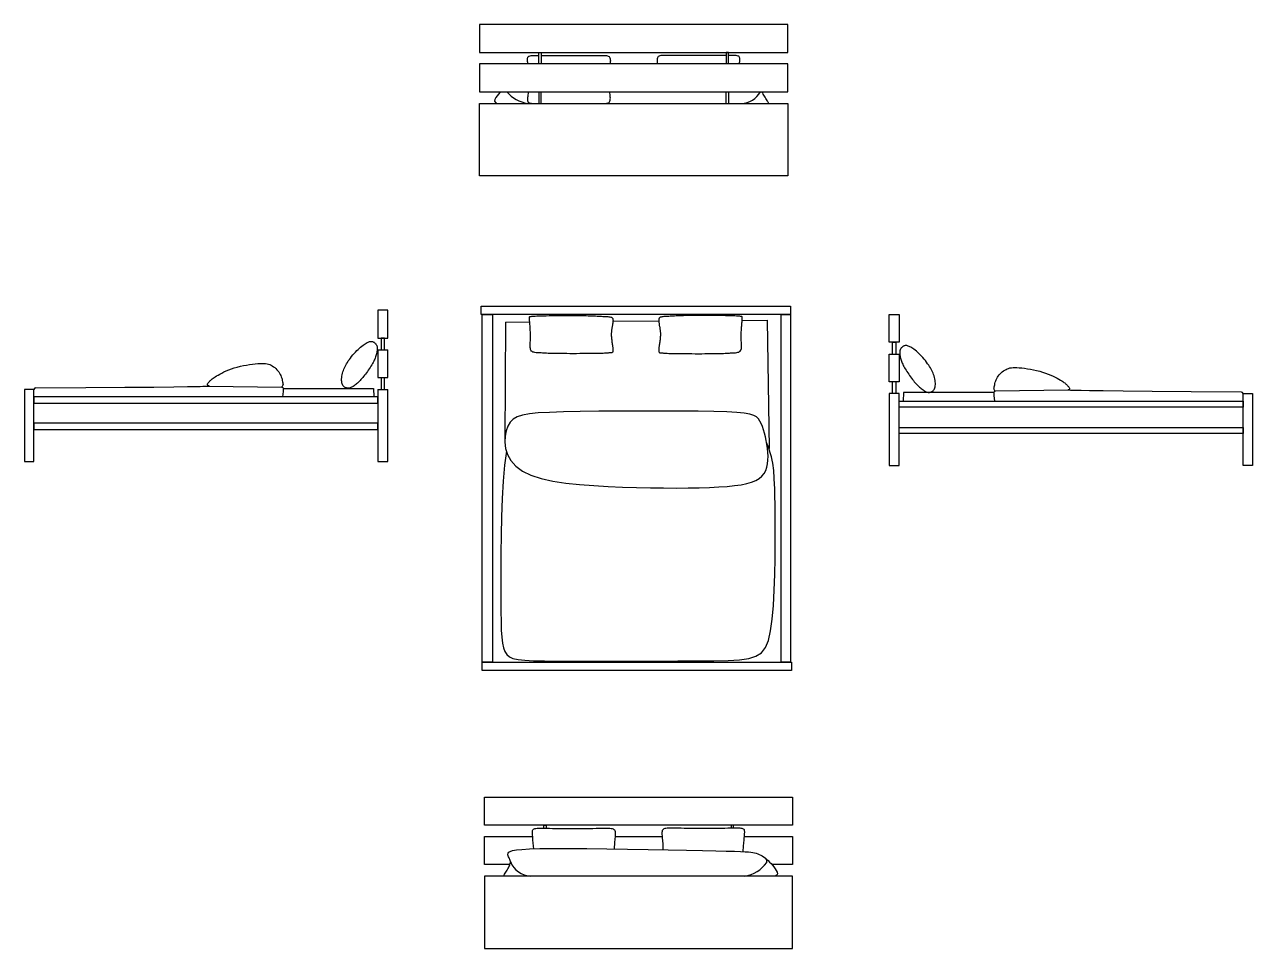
# Model space of a CAD drawing. Header units: centimetres. Extents: x 521 to 2210, y 422 to 1113.
# Drawn here: x 1518 to 2210, y 481 to 1001 of the extents above; entities that cross this region are included whole.
import ezdxf

# ---------------------------------------------------------------- set-up
doc = ezdxf.new("R2010")
doc.units = ezdxf.units.CM
doc.layers.add('ARREDI_interni - furniture', color=252, linetype='Continuous')

msp = doc.modelspace()

# ---------------------------------------------------------------- linework, layer by layer
at = {"layer": 'ARREDI_interni - furniture'}
for p, q in [((1913.29, 956.81), (1913.29, 963.41)), ((1914.6, 963.4), (1914.6, 956.81)), ((1717.2, 824.7), (1722.76, 824.7)), ((1717.2, 818.07), (1722.76, 818.07)), ((1717.2, 802.44), (1722.76, 802.44)), ((1622.23, 797.72), (1662.99, 797.1)), ((1717.2, 795.81), (1722.76, 795.81))]:
    msp.add_line(p, q, dxfattribs=at)
for points in [[(1947.93, 1001.22), (1774.49, 1001.22), (1774.49, 985.46), (1947.93, 985.46)], [(1774.49, 956.81), (1947.93, 956.81), (1947.93, 916.13), (1774.49, 916.13)], [(1949.44, 837.9), (1775.44, 837.9), (1775.44, 842.59), (1949.44, 842.59)], [(1781.7, 642.28), (1776, 642.28), (1776, 837.9), (1781.7, 837.9)], [(1810.38, 837.28), (1811.94, 837.31), (1813.66, 837.34), (1815.49, 837.35), (1817.41, 837.36), (1819.37, 837.37), (1821.34, 837.37), (1823.27, 837.37), (1825.15, 837.37), (1826.93, 837.37), (1828.61, 837.37), (1830.19, 837.37), (1831.68, 837.36), (1833.08, 837.35), (1834.4, 837.34), (1835.62, 837.31), (1836.77, 837.28), (1837.84, 837.25), (1838.83, 837.2), (1839.76, 837.16), (1840.64, 837.11), (1841.48, 837.06), (1842.28, 837.01), (1843.05, 836.96), (1843.81, 836.93), (1844.55, 836.9), (1845.28, 836.87), (1845.98, 836.84), (1846.64, 836.79), (1847.24, 836.73), (1847.79, 836.65), (1848.27, 836.54), (1848.67, 836.4), (1848.99, 836.22), (1849.22, 836), (1849.39, 835.75), (1849.5, 835.46), (1849.56, 835.16), (1849.58, 834.83), (1849.57, 834.49), (1849.54, 834.13), (1849.5, 833.76), (1849.46, 833.38), (1849.41, 833.01), (1849.35, 832.62), (1849.29, 832.24), (1849.23, 831.87), (1849.16, 831.49), (1849.1, 831.13), (1849.03, 830.77), (1848.97, 830.43), (1848.91, 830.08), (1848.85, 829.73), (1848.8, 829.38), (1848.75, 829.01), (1848.71, 828.64), (1848.67, 828.24), (1848.64, 827.83), (1848.62, 827.39), (1848.61, 826.93), (1848.62, 826.45), (1848.63, 825.94), (1848.66, 825.42), (1848.7, 824.87), (1848.76, 824.29), (1848.83, 823.69), (1848.92, 823.07), (1849.01, 822.45), (1849.11, 821.83), (1849.2, 821.22), (1849.3, 820.62), (1849.38, 820.05), (1849.46, 819.52), (1849.51, 819.02), (1849.55, 818.57), (1849.57, 818.17), (1849.57, 817.8), (1849.56, 817.48), (1849.52, 817.21), (1849.45, 816.98), (1849.37, 816.79), (1849.26, 816.65), (1849.12, 816.55), (1848.96, 816.48), (1848.76, 816.43), (1848.53, 816.4), (1848.27, 816.38), (1847.97, 816.36), (1847.63, 816.34), (1847.25, 816.31), (1846.8, 816.27), (1846.27, 816.23), (1845.64, 816.18), (1844.88, 816.14), (1843.97, 816.09), (1842.89, 816.05), (1841.62, 816.01), (1840.15, 815.98), (1838.51, 815.96), (1836.72, 815.95), (1834.84, 815.94), (1832.9, 815.93), (1830.93, 815.93), (1828.98, 815.92), (1827.08, 815.92), (1825.26, 815.92), (1823.54, 815.93), (1821.9, 815.93), (1820.36, 815.94), (1818.91, 815.95), (1817.56, 815.96), (1816.31, 815.98), (1815.15, 816.01), (1814.08, 816.05), (1813.11, 816.09), (1812.2, 816.14), (1811.36, 816.19), (1810.57, 816.23), (1809.81, 816.28), (1809.08, 816.32), (1808.36, 816.36), (1807.64, 816.39), (1806.93, 816.42), (1806.25, 816.48), (1805.61, 816.56), (1805.02, 816.68), (1804.48, 816.85), (1804.02, 817.09), (1803.65, 817.41), (1803.37, 817.81), (1803.17, 818.29), (1803.05, 818.85), (1802.98, 819.47), (1802.96, 820.15), (1802.97, 820.87), (1803, 821.64), (1803.04, 822.43), (1803.06, 823.24), (1803.08, 824.07), (1803.1, 824.9), (1803.1, 825.74), (1803.1, 826.57), (1803.08, 827.38), (1803.06, 828.18), (1803.04, 828.94), (1803, 829.68), (1802.96, 830.38), (1802.91, 831.04), (1802.86, 831.67), (1802.81, 832.27), (1802.77, 832.83), (1802.72, 833.35), (1802.69, 833.84), (1802.66, 834.29), (1802.64, 834.71), (1802.62, 835.09), (1802.61, 835.43), (1802.61, 835.73), (1802.6, 835.99), (1802.6, 836.22), (1802.6, 836.4), (1802.6, 836.54), (1802.62, 836.65), (1802.65, 836.73), (1802.72, 836.79), (1802.83, 836.84), (1803.01, 836.87), (1803.24, 836.9), (1803.56, 836.93), (1803.97, 836.96), (1804.48, 837.01), (1805.1, 837.06), (1805.85, 837.11), (1806.74, 837.16), (1807.79, 837.2), (1808.99, 837.25)], [(1914.51, 837.28), (1912.94, 837.31), (1911.22, 837.34), (1909.39, 837.35), (1907.47, 837.36), (1905.52, 837.37), (1903.55, 837.37), (1901.61, 837.37), (1899.74, 837.37), (1897.96, 837.37), (1896.28, 837.37), (1894.69, 837.37), (1893.2, 837.36), (1891.8, 837.35), (1890.49, 837.34), (1889.26, 837.31), (1888.11, 837.28), (1887.05, 837.25), (1886.05, 837.2), (1885.12, 837.16), (1884.24, 837.11), (1883.4, 837.06), (1882.6, 837.01), (1881.83, 836.96), (1881.07, 836.93), (1880.33, 836.9), (1879.6, 836.87), (1878.91, 836.84), (1878.25, 836.79), (1877.64, 836.73), (1877.09, 836.65), (1876.61, 836.54), (1876.21, 836.4), (1875.89, 836.22), (1875.66, 836), (1875.49, 835.75), (1875.39, 835.46), (1875.33, 835.16), (1875.31, 834.83), (1875.32, 834.49), (1875.34, 834.13), (1875.38, 833.76), (1875.43, 833.38), (1875.48, 833.01), (1875.53, 832.62), (1875.59, 832.24), (1875.66, 831.87), (1875.72, 831.49), (1875.79, 831.13), (1875.85, 830.77), (1875.92, 830.43), (1875.98, 830.08), (1876.03, 829.73), (1876.09, 829.38), (1876.14, 829.01), (1876.18, 828.64), (1876.21, 828.24), (1876.24, 827.83), (1876.26, 827.39), (1876.27, 826.93), (1876.27, 826.45), (1876.25, 825.94), (1876.22, 825.42), (1876.18, 824.87), (1876.13, 824.29), (1876.05, 823.69), (1875.97, 823.07), (1875.87, 822.45), (1875.78, 821.83), (1875.68, 821.22), (1875.59, 820.62), (1875.5, 820.05), (1875.43, 819.52), (1875.37, 819.02), (1875.33, 818.57), (1875.31, 818.17), (1875.31, 817.8), (1875.33, 817.48), (1875.37, 817.21), (1875.43, 816.98), (1875.52, 816.79), (1875.63, 816.65), (1875.76, 816.55), (1875.93, 816.48), (1876.13, 816.43), (1876.35, 816.4), (1876.62, 816.38), (1876.92, 816.36), (1877.26, 816.34), (1877.64, 816.31), (1878.08, 816.27), (1878.61, 816.23), (1879.25, 816.18), (1880.01, 816.14), (1880.92, 816.09), (1881.99, 816.05), (1883.26, 816.01), (1884.73, 815.98), (1886.38, 815.96), (1888.16, 815.95), (1890.04, 815.94), (1891.99, 815.93), (1893.95, 815.93), (1895.9, 815.92), (1897.8, 815.92), (1899.62, 815.92), (1901.35, 815.93), (1902.98, 815.93), (1904.52, 815.94), (1905.97, 815.95), (1907.32, 815.96), (1908.58, 815.98), (1909.74, 816.01), (1910.8, 816.05), (1911.78, 816.09), (1912.68, 816.14), (1913.52, 816.19), (1914.32, 816.23), (1915.07, 816.28), (1915.81, 816.32), (1916.53, 816.36), (1917.24, 816.39), (1917.95, 816.42), (1918.63, 816.48), (1919.27, 816.56), (1919.87, 816.68), (1920.4, 816.85), (1920.86, 817.09), (1921.24, 817.41), (1921.52, 817.81), (1921.71, 818.29), (1921.84, 818.85), (1921.9, 819.47), (1921.92, 820.15), (1921.91, 820.87), (1921.88, 821.64), (1921.85, 822.43), (1921.82, 823.24), (1921.8, 824.07), (1921.79, 824.9), (1921.78, 825.74), (1921.79, 826.57), (1921.8, 827.38), (1921.82, 828.18), (1921.85, 828.94), (1921.88, 829.68), (1921.93, 830.38), (1921.97, 831.04), (1922.02, 831.67), (1922.07, 832.27), (1922.12, 832.83), (1922.16, 833.35), (1922.2, 833.84), (1922.23, 834.29), (1922.25, 834.71), (1922.26, 835.09), (1922.27, 835.43), (1922.28, 835.73), (1922.28, 835.99), (1922.28, 836.22), (1922.28, 836.4), (1922.28, 836.54), (1922.27, 836.65), (1922.23, 836.73), (1922.16, 836.79), (1922.05, 836.84), (1921.88, 836.87), (1921.64, 836.9), (1921.32, 836.93), (1920.92, 836.96), (1920.41, 837.01), (1919.78, 837.06), (1919.03, 837.11), (1918.14, 837.16), (1917.1, 837.2), (1915.89, 837.25)], [(1949.44, 642.28), (1944.21, 642.28), (1944.21, 837.9), (1949.44, 837.9)], [(2005.1, 838), (2010.66, 838), (2010.66, 822.36), (2005.1, 822.36)], [(1696.93, 799.54), (1696.84, 800.18), (1696.81, 800.88), (1696.83, 801.64), (1696.89, 802.43), (1697.01, 803.24), (1697.16, 804.07), (1697.34, 804.89), (1697.56, 805.7), (1697.81, 806.48), (1698.08, 807.24), (1698.39, 807.99), (1698.74, 808.73), (1699.13, 809.48), (1699.56, 810.23), (1700.04, 811), (1700.57, 811.8), (1701.16, 812.63), (1701.79, 813.47), (1702.46, 814.33), (1703.16, 815.19), (1703.88, 816.03), (1704.61, 816.85), (1705.35, 817.63), (1706.08, 818.36), (1706.8, 819.03), (1707.5, 819.65), (1708.19, 820.21), (1708.85, 820.71), (1709.48, 821.15), (1710.08, 821.54), (1710.65, 821.88), (1711.18, 822.16), (1711.66, 822.39), (1712.1, 822.57), (1712.51, 822.71), (1712.9, 822.8), (1713.25, 822.84), (1713.58, 822.84), (1713.9, 822.81), (1714.2, 822.74), (1714.49, 822.63), (1714.78, 822.49), (1715.05, 822.32), (1715.31, 822.13), (1715.55, 821.93), (1715.77, 821.71), (1715.98, 821.48), (1716.16, 821.25), (1716.33, 821.02), (1716.47, 820.78), (1716.58, 820.53), (1716.68, 820.26), (1716.75, 819.98), (1716.81, 819.66), (1716.84, 819.31), (1716.85, 818.91), (1716.84, 818.48), (1716.81, 818), (1716.75, 817.49), (1716.68, 816.96), (1716.58, 816.4), (1716.45, 815.82), (1716.3, 815.24), (1716.13, 814.65), (1715.93, 814.06), (1715.71, 813.47), (1715.45, 812.87), (1715.17, 812.27), (1714.86, 811.65), (1714.51, 811.01), (1714.14, 810.35), (1713.73, 809.66), (1713.29, 808.94), (1712.82, 808.2), (1712.33, 807.45), (1711.82, 806.69), (1711.29, 805.94), (1710.77, 805.19), (1710.24, 804.47), (1709.71, 803.78), (1709.19, 803.12), (1708.69, 802.5), (1708.18, 801.92), (1707.69, 801.36), (1707.2, 800.83), (1706.71, 800.33), (1706.22, 799.86), (1705.73, 799.41), (1705.23, 798.98), (1704.74, 798.58), (1704.26, 798.2), (1703.78, 797.85), (1703.31, 797.53), (1702.85, 797.25), (1702.41, 797.01), (1701.99, 796.81), (1701.59, 796.65), (1701.21, 796.54), (1700.85, 796.47), (1700.49, 796.44), (1700.15, 796.46), (1699.81, 796.51), (1699.47, 796.6), (1699.13, 796.73), (1698.79, 796.9), (1698.45, 797.11), (1698.12, 797.37), (1697.81, 797.68), (1697.53, 798.05), (1697.28, 798.48), (1697.08, 798.97)], [(2010.66, 800.1), (2005.1, 800.1), (2005.1, 815.73), (2010.66, 815.73)], [(2031.02, 797.84), (2031.06, 798.55), (2031.04, 799.3), (2030.97, 800.09), (2030.86, 800.91), (2030.71, 801.73), (2030.52, 802.55), (2030.3, 803.36), (2030.06, 804.14), (2029.78, 804.9), (2029.47, 805.65), (2029.12, 806.39), (2028.73, 807.14), (2028.3, 807.89), (2027.82, 808.66), (2027.29, 809.46), (2026.71, 810.29), (2026.08, 811.13), (2025.41, 811.99), (2024.71, 812.85), (2023.99, 813.69), (2023.26, 814.51), (2022.52, 815.29), (2021.79, 816.02), (2021.07, 816.69), (2020.36, 817.31), (2019.68, 817.87), (2019.02, 818.37), (2018.38, 818.81), (2017.78, 819.2), (2017.22, 819.54), (2016.69, 819.82), (2016.21, 820.05), (2015.76, 820.24), (2015.35, 820.37), (2014.97, 820.46), (2014.62, 820.5), (2014.28, 820.51), (2013.97, 820.47), (2013.66, 820.4), (2013.37, 820.29), (2013.09, 820.15), (2012.81, 819.98), (2012.56, 819.8), (2012.32, 819.59), (2012.09, 819.37), (2011.88, 819.14), (2011.7, 818.91), (2011.54, 818.68), (2011.4, 818.44), (2011.28, 818.19), (2011.18, 817.93), (2011.11, 817.64), (2011.06, 817.32), (2011.03, 816.97), (2011.02, 816.57), (2011.03, 816.14), (2011.06, 815.66), (2011.11, 815.15), (2011.19, 814.62), (2011.29, 814.06), (2011.41, 813.48), (2011.56, 812.9), (2011.73, 812.31), (2011.93, 811.72), (2012.16, 811.13), (2012.41, 810.54), (2012.7, 809.93), (2013.01, 809.31), (2013.35, 808.67), (2013.73, 808.01), (2014.14, 807.32), (2014.58, 806.6), (2015.05, 805.86), (2015.54, 805.11), (2016.05, 804.35), (2016.57, 803.6), (2017.1, 802.85), (2017.63, 802.13), (2018.15, 801.44), (2018.67, 800.78), (2019.18, 800.16), (2019.68, 799.58), (2020.18, 799.02), (2020.67, 798.49), (2021.16, 798), (2021.65, 797.52), (2022.14, 797.07), (2022.63, 796.64), (2023.12, 796.24), (2023.61, 795.86), (2024.09, 795.51), (2024.56, 795.19), (2025.01, 794.91), (2025.45, 794.67), (2025.87, 794.47), (2026.27, 794.32), (2026.65, 794.2), (2027.02, 794.13), (2027.37, 794.11), (2027.71, 794.12), (2028.05, 794.17), (2028.39, 794.26), (2028.73, 794.39), (2029.07, 794.56), (2029.41, 794.77), (2029.74, 795.03), (2030.05, 795.34), (2030.34, 795.71), (2030.58, 796.14), (2030.79, 796.63), (2030.93, 797.2)], [(1518.32, 755.25), (1523.62, 755.25), (1523.62, 795.81), (1518.32, 795.81)], [(1523.62, 788.12), (1717.2, 788.12), (1717.2, 791.56), (1523.62, 791.56)], [(2010.66, 793.47), (2005.1, 793.47), (2005.1, 752.91), (2010.66, 752.91)], [(2010.66, 785.78), (2010.66, 789.22), (2204.24, 789.22), (2204.24, 785.78)], [(2204.25, 752.91), (2204.25, 793.47), (2209.54, 793.47), (2209.54, 752.91)], [(1790.44, 775.17), (1789.48, 772.5), (1788.86, 769.43), (1788.7, 766.09), (1789.1, 762.62), (1790.17, 759.13), (1792.03, 755.75), (1794.79, 752.62), (1798.56, 749.85), (1803.41, 747.55), (1809.21, 745.69), (1815.8, 744.22), (1823.03, 743.08), (1830.72, 742.23), (1838.71, 741.61), (1846.84, 741.16), (1854.95, 740.84), (1862.89, 740.59), (1870.6, 740.42), (1878.02, 740.31), (1885.11, 740.28), (1891.82, 740.32), (1898.1, 740.43), (1903.9, 740.62), (1909.17, 740.87), (1913.89, 741.21), (1918.06, 741.63), (1921.72, 742.16), (1924.89, 742.81), (1927.62, 743.6), (1929.92, 744.55), (1931.83, 745.66), (1933.39, 746.97), (1934.61, 748.47), (1935.53, 750.15), (1936.19, 751.99), (1936.61, 753.95), (1936.83, 756.02), (1936.87, 758.16), (1936.77, 760.35), (1936.55, 762.57), (1936.25, 764.79), (1935.87, 766.98), (1935.42, 769.11), (1934.91, 771.17), (1934.33, 773.11), (1933.7, 774.92), (1933.01, 776.56), (1932.28, 778), (1931.47, 779.24), (1930.41, 780.27), (1928.86, 781.12), (1926.63, 781.81), (1923.49, 782.35), (1919.21, 782.77), (1913.59, 783.09), (1906.41, 783.32), (1897.56, 783.49), (1887.36, 783.59), (1876.23, 783.63), (1864.6, 783.62), (1852.9, 783.56), (1841.56, 783.46), (1831.01, 783.31), (1821.67, 783.12), (1813.87, 782.89), (1807.54, 782.56), (1802.5, 782.08), (1798.57, 781.38), (1795.57, 780.4), (1793.34, 779.08), (1791.69, 777.35)], [(1523.62, 773.28), (1717.2, 773.28), (1717.2, 776.72), (1523.62, 776.72)], [(2010.66, 770.94), (2010.66, 774.38), (2204.24, 774.38), (2204.24, 770.94)], [(1949.97, 637.57), (1776, 637.57), (1776, 642.28), (1949.97, 642.28)], [(1777.25, 566.14), (1950.69, 566.14), (1950.69, 550.38), (1777.25, 550.38)], [(1950.69, 521.74), (1777.25, 521.74), (1777.25, 481.06), (1950.69, 481.06)]]:
    msp.add_lwpolyline(points, close=True, dxfattribs=at)
for points in [[(1801.61, 979.16), (1801.56, 979.89), (1801.52, 980.49), (1801.49, 981), (1801.47, 981.45), (1801.47, 981.87), (1801.49, 982.25), (1801.55, 982.58), (1801.67, 982.87), (1801.85, 983.13), (1802.11, 983.33), (1802.45, 983.5), (1802.89, 983.62), (1803.44, 983.71), (1804.11, 983.77), (1804.9, 983.8), (1805.82, 983.81), (1806.89, 983.81), (1807.83, 983.8)], [(1807.83, 979.16), (1807.83, 985.46), (1809.14, 985.46), (1809.14, 979.16)], [(1809.14, 983.78), (1809.5, 983.78), (1811.05, 983.77), (1812.75, 983.76), (1814.57, 983.75), (1816.51, 983.75), (1818.54, 983.75), (1820.63, 983.74), (1822.78, 983.74), (1824.95, 983.74), (1827.14, 983.74), (1829.3, 983.75), (1831.43, 983.75), (1833.49, 983.75), (1835.47, 983.76), (1837.32, 983.76), (1839.04, 983.78), (1840.6, 983.79), (1841.98, 983.81), (1843.18, 983.82), (1844.21, 983.82), (1845.09, 983.79), (1845.83, 983.72), (1846.45, 983.6), (1846.94, 983.42), (1847.33, 983.17), (1847.62, 982.85), (1847.84, 982.44), (1847.98, 981.97), (1848.05, 981.44), (1848.08, 980.84), (1848.06, 980.19), (1848.02, 979.5), (1847.99, 979.16)], [(1913.29, 983.78), (1912.93, 983.78), (1911.38, 983.77), (1909.68, 983.76), (1907.85, 983.75), (1905.91, 983.75), (1903.89, 983.75), (1901.79, 983.74), (1899.64, 983.74), (1897.47, 983.74), (1895.29, 983.74), (1893.12, 983.75), (1890.99, 983.75), (1888.93, 983.75), (1886.96, 983.76), (1885.1, 983.76), (1883.38, 983.78), (1881.82, 983.79), (1880.45, 983.81), (1879.25, 983.82), (1878.21, 983.82), (1877.33, 983.79), (1876.59, 983.72), (1875.98, 983.6), (1875.48, 983.42), (1875.09, 983.17), (1874.8, 982.85), (1874.59, 982.44), (1874.45, 981.97), (1874.37, 981.44), (1874.35, 980.84), (1874.36, 980.19), (1874.41, 979.5), (1874.44, 979.16)], [(1914.6, 979.16), (1914.6, 985.46), (1913.29, 985.46), (1913.29, 979.16)], [(1920.81, 979.16), (1920.87, 979.89), (1920.9, 980.49), (1920.93, 981), (1920.95, 981.45), (1920.96, 981.87), (1920.93, 982.25), (1920.87, 982.58), (1920.75, 982.87), (1920.57, 983.13), (1920.32, 983.33), (1919.97, 983.5), (1919.53, 983.62), (1918.98, 983.71), (1918.32, 983.77), (1917.53, 983.8), (1916.6, 983.81), (1915.53, 983.81), (1914.6, 983.8)], [(1801.61, 979.16), (1774.49, 979.16), (1774.49, 963.4), (1786.19, 963.4)], [(1786.22, 963.43), (1947.93, 963.4), (1947.93, 979.16), (1920.81, 979.16)], [(1920.81, 979.16), (1801.61, 979.16)], [(1786.22, 963.43), (1785.81, 962.96), (1785.04, 962.01), (1784.32, 961.05), (1783.66, 960.07), (1783.12, 959.11), (1782.95, 958.18), (1783.46, 957.3), (1784.35, 956.81)], [(1801.75, 963.42), (1801.56, 960.69), (1801.52, 960.09), (1801.49, 959.59), (1801.47, 959.13), (1801.47, 958.71), (1801.49, 958.34), (1801.55, 958), (1801.67, 957.71), (1801.85, 957.46), (1802.11, 957.25), (1802.45, 957.08), (1802.89, 956.96), (1803.44, 956.87), (1804.11, 956.82), (1804.9, 956.79), (1805.82, 956.78), (1806.89, 956.78), (1808.12, 956.79), (1809.5, 956.8), (1811.05, 956.82), (1812.75, 956.83), (1814.57, 956.83), (1816.51, 956.84), (1818.54, 956.84), (1820.63, 956.84), (1822.78, 956.84), (1824.95, 956.84), (1827.14, 956.84), (1829.3, 956.84), (1831.43, 956.84), (1833.49, 956.83), (1835.47, 956.83), (1837.32, 956.82), (1839.04, 956.81), (1840.6, 956.79), (1841.98, 956.77), (1843.18, 956.76), (1844.21, 956.77), (1845.09, 956.8), (1845.83, 956.87), (1846.45, 956.99), (1846.94, 957.17), (1847.33, 957.41), (1847.62, 957.74), (1847.84, 958.14), (1847.98, 958.61), (1848.05, 959.15), (1848.08, 959.74), (1848.06, 960.39), (1848.02, 961.09), (1847.81, 963.42)], [(1807.83, 963.42), (1807.83, 956.79)], [(1809.14, 956.8), (1809.14, 963.42)], [(1937.25, 956.81), (1937.11, 957.07), (1936.88, 957.47), (1936.6, 957.95), (1936.28, 958.48), (1935.93, 959.06), (1935.57, 959.67), (1935.2, 960.29), (1934.83, 960.91), (1934.48, 961.52), (1934.15, 962.12), (1933.87, 962.71), (1933.63, 963.29), (1933.6, 963.4)], [(1722.76, 824.7), (1722.76, 840.34), (1717.2, 840.34), (1717.2, 824.7)], [(1789.01, 833.7), (1788.73, 766.76)], [(1789.01, 833.7), (1802.69, 833.8)], [(1849.54, 834.13), (1875.33, 834.32)], [(1922.24, 834.65), (1936.38, 834.75), (1937.42, 762.57)], [(1720.9, 818.07), (1720.9, 824.7), (1719.04, 824.7), (1719.04, 818.07)], [(1717.2, 818.07), (1717.2, 802.44)], [(1722.76, 802.44), (1722.76, 818.07)], [(2006.96, 815.73), (2006.96, 822.36), (2008.82, 822.36), (2008.82, 815.73)], [(1524.42, 796.6), (1552.9, 796.82), (1574.79, 797), (1591.01, 797.15), (1602.45, 797.27), (1610.03, 797.37), (1614.65, 797.45), (1617.22, 797.5), (1618.65, 797.55), (1619.7, 797.59), (1620.53, 797.61), (1621.17, 797.64), (1621.64, 797.66), (1621.96, 797.68), (1622.15, 797.7), (1622.23, 797.72), (1622.23, 797.75), (1622.16, 797.79), (1622.04, 797.84), (1621.9, 797.9), (1621.74, 797.98), (1621.58, 798.08), (1621.44, 798.19), (1621.34, 798.34), (1621.3, 798.5), (1621.32, 798.7), (1621.4, 798.92), (1621.53, 799.16), (1621.71, 799.42), (1621.93, 799.69), (1622.17, 799.98), (1622.44, 800.26), (1622.71, 800.56), (1623, 800.85), (1623.3, 801.14), (1623.63, 801.45), (1624.01, 801.77), (1624.46, 802.12), (1625, 802.5), (1625.62, 802.92), (1626.36, 803.39), (1627.23, 803.9), (1628.22, 804.46), (1629.33, 805.04), (1630.55, 805.63), (1631.87, 806.23), (1633.29, 806.81), (1634.81, 807.37), (1636.41, 807.9), (1638.09, 808.38), (1639.83, 808.8), (1641.58, 809.18), (1643.33, 809.51), (1645.04, 809.79), (1646.69, 810.02), (1648.23, 810.2), (1649.66, 810.34), (1650.93, 810.42), (1652.06, 810.45), (1653.08, 810.42), (1654, 810.34), (1654.83, 810.2), (1655.61, 810), (1656.34, 809.74), (1657.06, 809.41), (1657.76, 809.01), (1658.45, 808.56), (1659.13, 808.05), (1659.77, 807.5), (1660.38, 806.9), (1660.94, 806.28), (1661.45, 805.62), (1661.9, 804.95), (1662.28, 804.27), (1662.6, 803.57), (1662.86, 802.88), (1663.08, 802.18), (1663.26, 801.49), (1663.41, 800.81), (1663.54, 800.14), (1663.66, 799.5), (1663.77, 798.86), (1663.84, 798.39)], [(1719.04, 802.44), (1719.04, 795.81), (1720.9, 795.81), (1720.9, 802.44)], [(1663.96, 796.63), (1663.94, 795.72), (1663.85, 794.57), (1663.69, 793.2), (1663.44, 791.56)], [(1663.91, 796.34), (1714.81, 796.34), (1714.88, 791.56)], [(1717.2, 795.81), (1717.2, 755.25), (1722.76, 755.25), (1722.76, 795.81)], [(2008.82, 800.1), (2008.82, 793.47), (2006.96, 793.47), (2006.96, 800.1)], [(2063.95, 794), (2013.05, 794), (2012.98, 789.22)], [(1789.58, 761.05), (1788.53, 753.13), (1787.74, 744.13), (1787.18, 734.36), (1786.8, 724.15), (1786.57, 713.81), (1786.45, 703.66), (1786.41, 694.02), (1786.4, 685.21), (1786.41, 677.48), (1786.44, 670.8), (1786.53, 665.1), (1786.7, 660.29), (1786.98, 656.28), (1787.4, 652.98), (1787.99, 650.31), (1788.78, 648.18), (1789.81, 646.52), (1791.25, 645.25), (1793.28, 644.32), (1796.1, 643.69), (1799.87, 643.28), (1804.8, 643.05), (1811.07, 642.94), (1818.86, 642.89), (1828.25, 642.87), (1838.93, 642.85), (1850.48, 642.84), (1862.47, 642.85), (1874.48, 642.87), (1886.08, 642.92), (1896.87, 642.98), (1906.41, 643.07), (1914.38, 643.21), (1920.86, 643.55), (1926.03, 644.27), (1930.06, 645.55), (1933.12, 647.57), (1935.39, 650.49), (1937.04, 654.51), (1938.26, 659.8), (1939.19, 666.45), (1939.89, 674.2), (1940.38, 682.72), (1940.7, 691.66), (1940.88, 700.69), (1940.95, 709.45), (1940.94, 717.62), (1940.89, 724.85), (1940.81, 730.88), (1940.72, 735.79), (1940.61, 739.72), (1940.5, 742.83), (1940.38, 745.28), (1940.26, 747.22), (1940.14, 748.81), (1940.03, 750.2), (1939.91, 751.52), (1939.77, 752.88), (1939.55, 754.34), (1939.23, 755.98), (1938.75, 757.88), (1938.09, 760.11), (1937.21, 762.76), (1936.06, 765.88)], [(1804.94, 537.17), (1804.82, 538.6), (1804.66, 540.44), (1804.53, 541.94), (1804.44, 543.13), (1804.37, 544.07), (1804.32, 544.81), (1804.28, 545.41), (1804.25, 545.92), (1804.23, 546.38), (1804.22, 546.79), (1804.25, 547.17), (1804.31, 547.5), (1804.43, 547.8), (1804.61, 548.05), (1804.86, 548.26), (1805.21, 548.42), (1805.65, 548.55), (1806.2, 548.63), (1806.86, 548.69), (1807.66, 548.72), (1808.58, 548.73), (1809.65, 548.73), (1810.87, 548.72), (1812.26, 548.7), (1813.8, 548.69), (1815.5, 548.68), (1817.33, 548.68), (1819.27, 548.67), (1821.29, 548.67), (1823.39, 548.67), (1825.54, 548.67), (1827.71, 548.67), (1829.89, 548.67), (1832.06, 548.67), (1834.19, 548.67), (1836.25, 548.67), (1838.22, 548.68), (1840.08, 548.69), (1841.8, 548.7), (1843.36, 548.71), (1844.73, 548.73), (1845.93, 548.75), (1846.97, 548.74), (1847.85, 548.71), (1848.59, 548.64), (1849.2, 548.52), (1849.7, 548.34), (1850.09, 548.09), (1850.38, 547.77), (1850.59, 547.37), (1850.73, 546.9), (1850.81, 546.36), (1850.83, 545.77), (1850.82, 545.12), (1850.77, 544.42), (1850.71, 543.68), (1850.63, 542.9), (1850.55, 542.08), (1850.47, 541.22), (1850.4, 540.33), (1850.33, 539.39), (1850.28, 538.42), (1850.24, 537.4), (1850.24, 537.11)], [(1810.59, 548.72), (1810.59, 550.38), (1811.89, 550.38), (1811.89, 548.71)], [(1922.86, 535.57), (1923.12, 538.6), (1923.28, 540.44), (1923.4, 541.94), (1923.5, 543.13), (1923.57, 544.07), (1923.62, 544.81), (1923.66, 545.41), (1923.69, 545.92), (1923.71, 546.38), (1923.72, 546.79), (1923.69, 547.17), (1923.63, 547.5), (1923.51, 547.8), (1923.33, 548.05), (1923.07, 548.26), (1922.73, 548.42), (1922.29, 548.55), (1921.74, 548.63), (1921.07, 548.69), (1920.28, 548.72), (1919.36, 548.73), (1918.29, 548.73), (1917.06, 548.72), (1915.68, 548.7), (1914.13, 548.69), (1912.44, 548.68), (1910.61, 548.68), (1908.67, 548.67), (1906.64, 548.67), (1904.55, 548.67), (1902.4, 548.67), (1900.23, 548.67), (1898.04, 548.67), (1895.88, 548.67), (1893.75, 548.67), (1891.69, 548.67), (1889.72, 548.68), (1887.86, 548.69), (1886.14, 548.7), (1884.58, 548.71), (1883.2, 548.73), (1882.01, 548.75), (1880.97, 548.74), (1880.09, 548.71), (1879.35, 548.64), (1878.74, 548.52), (1878.24, 548.34), (1877.85, 548.09), (1877.56, 547.77), (1877.34, 547.37), (1877.21, 546.9), (1877.13, 546.36), (1877.1, 545.77), (1877.12, 545.12), (1877.17, 544.42), (1877.23, 543.68), (1877.31, 542.9), (1877.39, 542.08), (1877.46, 541.22), (1877.54, 540.33), (1877.61, 539.39), (1877.66, 538.42), (1877.69, 537.4), (1877.7, 536.62)], [(1917.35, 548.72), (1917.35, 550.38), (1916.05, 550.38), (1916.05, 548.71)], [(1791.58, 528.32), (1777.25, 528.32), (1777.25, 544.08), (1804.37, 544.08)], [(1850.74, 544.08), (1877.19, 544.08)], [(1923.57, 544.08), (1950.69, 544.08), (1950.69, 528.32), (1938.99, 528.32)], [(1787.94, 521.74), (1788.07, 521.99), (1788.3, 522.39), (1788.58, 522.87), (1788.9, 523.4), (1789.25, 523.98), (1789.61, 524.59), (1789.99, 525.21), (1790.35, 525.83), (1790.7, 526.45), (1791.03, 527.05), (1791.32, 527.63), (1791.55, 528.21), (1791.73, 528.79), (1791.83, 529.36), (1791.84, 529.92), (1791.77, 530.48), (1791.59, 531.04), (1791.34, 531.6), (1791.06, 532.16), (1790.79, 532.7), (1790.56, 533.24), (1790.42, 533.77), (1790.4, 534.29), (1790.54, 534.79), (1790.9, 535.27), (1791.66, 535.73), (1793.02, 536.15), (1795.17, 536.52), (1798.3, 536.84), (1802.62, 537.09), (1808.32, 537.27), (1815.6, 537.37)], [(1815.6, 537.37), (1824.56, 537.37), (1834.85, 537.3), (1846.04, 537.17), (1857.68, 536.99), (1869.35, 536.79), (1880.58, 536.57), (1890.96, 536.35), (1900.02, 536.16), (1907.45, 535.99), (1913.35, 535.86), (1917.92, 535.74), (1921.37, 535.63), (1923.92, 535.52), (1925.77, 535.4), (1927.14, 535.27), (1928.23, 535.11), (1929.22, 534.91), (1930.15, 534.67), (1931.03, 534.38), (1931.89, 534.04), (1932.72, 533.63), (1933.53, 533.17), (1934.35, 532.63), (1935.18, 532.01), (1936.02, 531.31), (1936.87, 530.53), (1937.72, 529.7), (1938.56, 528.81), (1939.37, 527.89), (1940.14, 526.94), (1940.86, 525.97), (1941.52, 525), (1942.07, 524.03), (1942.23, 523.1), (1941.72, 522.22), (1940.84, 521.74)]]:
    msp.add_lwpolyline(points, dxfattribs=at)
msp.add_lwpolyline([(2105.64, 795.38), (2064.88, 794.76, -0.121806), (2064.02, 796.05), (2064.09, 796.52), (2064.2, 797.16), (2064.32, 797.8), (2064.45, 798.47), (2064.61, 799.15), (2064.79, 799.84), (2065.01, 800.54), (2065.27, 801.23), (2065.59, 801.93), (2065.97, 802.61), (2066.41, 803.28), (2066.92, 803.94), (2067.49, 804.56), (2068.09, 805.16), (2068.74, 805.71), (2069.41, 806.22), (2070.1, 806.67), (2070.81, 807.07), (2071.52, 807.4), (2072.26, 807.66), (2073.03, 807.86), (2073.87, 808), (2074.79, 808.08), (2075.8, 808.11), (2076.94, 808.08), (2078.21, 808), (2079.63, 807.87), (2081.18, 807.68), (2082.82, 807.45), (2084.53, 807.17), (2086.28, 806.84), (2088.04, 806.46), (2089.77, 806.04), (2091.45, 805.56), (2093.06, 805.03), (2094.57, 804.47), (2096, 803.89), (2097.32, 803.29), (2098.54, 802.7), (2099.64, 802.12), (2100.63, 801.57), (2101.5, 801.05), (2102.24, 800.59), (2102.87, 800.17), (2103.4, 799.78), (2103.85, 799.43), (2104.24, 799.11), (2104.57, 798.8), (2104.87, 798.51), (2105.15, 798.22), (2105.43, 797.93), (2105.69, 797.64), (2105.94, 797.35), (2106.15, 797.08), (2106.33, 796.82), (2106.47, 796.58), (2106.55, 796.36), (2106.57, 796.16), (2106.52, 796), (2106.42, 795.86), (2106.29, 795.74), (2106.13, 795.64), (2105.97, 795.56), (2105.82, 795.5), (2105.71, 795.45), (2105.64, 795.41)], format="xyb", close=True, dxfattribs=at)
for points in [[(2204.25, 793.47, 0.326654), (2203.45, 794.26), (2174.97, 794.48), (2153.07, 794.66), (2136.86, 794.81), (2125.42, 794.93), (2117.84, 795.03), (2113.21, 795.11), (2110.64, 795.17), (2109.21, 795.21), (2108.17, 795.25), (2107.33, 795.27), (2106.7, 795.3), (2106.23, 795.32), (2105.91, 795.34), (2105.72, 795.36), (2105.64, 795.38)], [(2064.88, 794.76, 0.126127), (2063.9, 794.29), (2063.92, 793.38), (2064.01, 792.24), (2064.17, 790.86), (2064.42, 789.22)]]:
    msp.add_lwpolyline(points, format="xyb", dxfattribs=at)
for centre, radius, start, end in [((1804.33, 975.36), 18.76, 219.52559, 261.46428), ((1921.27, 969.78), 12.98, 272.54224, 330.5694), ((1524.56, 795.66), 0.955, 98.53246, 170.8917), ((1660.82, 799.48), 3.22, 312.39381, 340.17281), ((1662.55, 794.96), 2.19, 49.71895, 78.47329), ((1803.91, 534.7), 12.98, 201.62452, 267.45776), ((1920.85, 540.29), 18.76, 278.53572, 324.45272), ((1934.28, 530.16), 1.99, 336.89265, 48.59847)]:
    msp.add_arc(centre, radius, start, end, dxfattribs=at)

doc.saveas('drawing.dxf')
